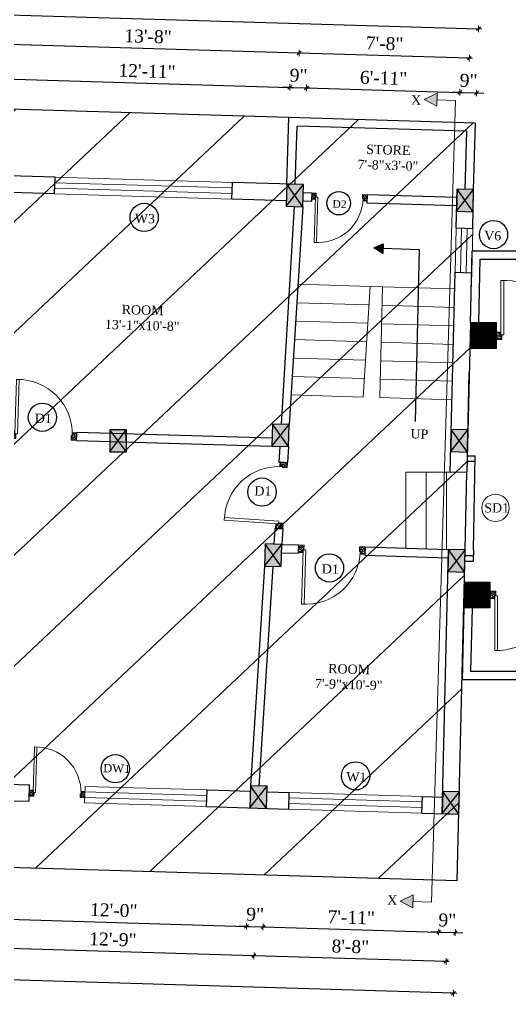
# Model space of a CAD drawing. Header units: inches. Extents: x 4069 to 291496, y -47643 to 12535.
# Drawn here: x 139579 to 139845, y -22141 to -21613 of the extents above; entities that cross this region are included whole.
import ezdxf

# ---------------------------------------------------------------- set-up
doc = ezdxf.new("R2010")
doc.units = ezdxf.units.IN
doc.header["$LTSCALE"] = 5
doc.header["$MEASUREMENT"] = 0
for name, color, linetype, lineweight in [('A-WALL', 7, 'Continuous', 9), ('Dimension', 7, 'Continuous', 18), ('DOOR', 62, 'Continuous', 0), ('Dw', 2, 'Continuous', 18), ('tefriş', 30, 'Continuous', 9)]:
    doc.layers.add(name, color=color, linetype=linetype, lineweight=lineweight)
doc.layers.add('dim line', color=7, linetype='Continuous', lineweight=15, true_color=0xfab2b2)
doc.layers.add('TEXT', color=6, linetype='Continuous')
doc.layers.add('WALL', color=7, linetype='Continuous')
doc.styles.add('ordinary', font='times.ttf')
doc.dimstyles.new('Copy of 96', dxfattribs={"dimtxt": 7, "dimasz": 4, "dimexe": 0.5, "dimexo": 0.5, "dimgap": 3, "dimtad": 1, "dimdec": 1, "dimzin": 11, "dimdsep": 46, "dimlunit": 4, "dimtxsty": 'ordinary', "dimblk": 'OBLIQUE', "dimcen": 0.09, "dimse1": 1, "dimse2": 1, "dimclrt": 6, "dimazin": 0, "dimtfac": 1, "dimtdec": 1, "dimtix": 1, "dimtmove": 2, "dimatfit": 3, "dimldrblk": 'leader', "dimfxl": 0.5, "dimfxlon": 1, "dimtolj": 1, "dimtzin": 0, "dimarcsym": 0})

# ---------------------------------------------------------------- blocks, each defined once
blk = doc.blocks.new('C1a')
at = {"color": 1, "ltscale": 5}
for p, q in [((18657.75, 4625.76), (18648.75, 4625.76)), ((18648.75, 4625.76), (18648.82, 4613.76)), ((18657.82, 4613.76), (18657.75, 4625.76)), ((18648.82, 4613.76), (18657.82, 4613.76))]:
    blk.add_line(p, q, dxfattribs=at)
blk = doc.blocks.new('A$C27B36B59')
at = {"layer": 'DOOR'}
for p, q in [((0, 4), (0, 0)), ((2.5, 4), (0, 4)), ((0, 0), (3, 0)), ((2.5, 2.5), (2.5, 4)), ((3, 2.5), (2.5, 2.5)), ((3, 0), (3, 2.5))]:
    blk.add_line(p, q, dxfattribs=at)
for centre, radius, start, end in [((-1.4, -0.54), 4.75, 22.1411, 72.838), ((1.34, 2.09), 1.64, 45.138, 144.8948), ((2.21, 0.3), 2.49, 83.3149, 152.658), ((0.13, 0.37), 2.05, 349.4875, 93.6805), ((1.96, -0.47), 2.01, 58.7447, 166.495), ((-0.06, 0.32), 1.13, 343.542, 86.947), ((2.08, -0.4), 1.17, 38.2816, 160.1519)]:
    blk.add_arc(centre, radius, start, end, dxfattribs=at)
blk = doc.blocks.new('D2')
at = {"layer": 'DOOR'}
for p, q in [((74473.95, 24047.59), (74473.95, 24018.09)), ((74473.95, 24047.59), (74475.45, 24047.59)), ((74475.45, 24047.59), (74475.45, 24018.13))]:
    blk.add_line(p, q, dxfattribs=at)
blk.add_arc((74473.95, 24047.59), 29.5, 180, 272.9146, dxfattribs=at)
at = {"layer": 'DOOR', "xscale": -1, "rotation": 180}
blk.add_blockref('A$C27B36B59', (74441.95, 24050.09), dxfattribs=at)
at = {"layer": 'DOOR', "rotation": 180}
blk.add_blockref('A$C27B36B59', (74477.95, 24050.09), dxfattribs=at)
blk = doc.blocks.new('x-x')
at = {"ltscale": 5}
for points in [[(11364.03, -701.52), (11364.03, -694.51), (11357.15, -698.09)], [(11364.03, -1135.52), (11364.03, -1128.51), (11357.15, -1132.09)]]:
    blk.add_hatch(color=256, dxfattribs=at).paths.add_polyline_path(points)
for p, q in [((11364.03, -694.51), (11357.15, -698.09)), ((11364.03, -701.52), (11364.03, -694.51)), ((11357.15, -698.09), (11364.03, -701.52)), ((11374.13, -698.09), (11364.03, -698.09)), ((11374.13, -698.09), (11374.13, -1132.09)), ((11364.03, -1128.51), (11357.15, -1132.09)), ((11364.03, -1135.52), (11364.03, -1128.51)), ((11357.15, -1132.09), (11364.03, -1135.52)), ((11374.13, -1132.09), (11364.03, -1132.09))]:
    blk.add_line(p, q, dxfattribs=at)
at = {"layer": 'A-WALL', "color": 1, "ltscale": 5}
blk.add_line((11374.13, -1120.09), (11374.13, -1132.09), dxfattribs=at)
at = {"layer": 'TEXT', "style": 'ordinary'}
for p in [(11350.08, -700.97), (11350.08, -1134.1)]:
    blk.add_text('X', height=5, dxfattribs=at).set_placement(p)
blk = doc.blocks.new('oblique')
at = {"color": 0, "lineweight": -2}
blk.add_line((0.25, 0.25), (-0.25, -0.25), dxfattribs=at)
at = {"layer": 'dim line', "lineweight": 9}
for p, q in [((-0.4375, 0), (0.4375, 0)), ((0, 0.4375), (0, -0.4375))]:
    blk.add_line(p, q, dxfattribs=at)
blk = doc.blocks.new('*D4064')
at = {"layer": 'A-WALL', "color": 0, "lineweight": -2, "ltscale": 50, "transparency": 16777216}
blk.add_line((139810.05, -22122.27), (139706.1, -22119.16), dxfattribs=at)
at = {"layer": 'Defpoints', "color": 0, "ltscale": 50, "transparency": 16777216}
for p in [(139708.49, -22039.27), (139812.44, -22042.38), (139706.1, -22119.16)]:
    blk.add_point(p, dxfattribs=at)
at = {"layer": 'A-WALL', "color": 0, "lineweight": -2, "ltscale": 50, "transparency": 16777216, "xscale": 4, "yscale": 4, "zscale": 4}
for p, rotation in [((139706.1, -22119.16), 178.2899854281303), ((139810.05, -22122.27), 358.2899854281304)]:
    blk.add_blockref('oblique', p, dxfattribs=dict(at, rotation=rotation))
at = {"layer": 'A-WALL', "color": 6, "ltscale": 50, "transparency": 16777216, "insert": (139758.27, -22114.16), "char_height": 7, "attachment_point": 5, "rotation": 358.29, "style": 'ordinary'}
blk.add_mtext('\\A1;8\'-8"', dxfattribs=at)
blk = doc.blocks.new('_OBLIQUE')
at = {"color": 0, "linetype": 'ByBlock'}
blk.add_line((-0.5, -0.5), (0.5, 0.5), dxfattribs=at)
blk = doc.blocks.new('leader')
at = {"layer": 'Dimension'}
for p, q in [((0, -4.33), (0, 4.33)), ((-4.42, 0), (4.42, 0))]:
    blk.add_line(p, q, dxfattribs=at)
blk = doc.blocks.new('*D4065')
at = {"layer": 'A-WALL', "color": 0, "lineweight": -2, "ltscale": 50, "transparency": 16777216}
blk.add_line((139706.1, -22119.16), (139553.17, -22114.6), dxfattribs=at)
at = {"layer": 'Defpoints', "color": 0, "ltscale": 50, "transparency": 16777216}
for p in [(139555.55, -22034.71), (139708.49, -22039.27), (139553.17, -22114.6)]:
    blk.add_point(p, dxfattribs=at)
at = {"layer": 'A-WALL', "color": 0, "lineweight": -2, "ltscale": 50, "transparency": 16777216, "xscale": 4, "yscale": 4, "zscale": 4}
for p, rotation in [((139553.17, -22114.6), 178.2899854281156), ((139706.1, -22119.16), 358.2899854281156)]:
    blk.add_blockref('oblique', p, dxfattribs=dict(at, rotation=rotation))
at = {"layer": 'A-WALL', "color": 6, "ltscale": 50, "transparency": 16777216, "insert": (139629.83, -22110.31), "char_height": 7, "attachment_point": 5, "rotation": 358.29, "style": 'ordinary'}
blk.add_mtext('\\A1;12\'-9"', dxfattribs=at)
blk = doc.blocks.new('*D4068')
at = {"layer": 'A-WALL', "color": 0, "lineweight": -2, "ltscale": 50, "transparency": 16777216}
blk.add_line((139814.04, -22139.42), (139241.3, -22122.32), dxfattribs=at)
at = {"layer": 'Defpoints', "color": 0, "ltscale": 50, "transparency": 16777216}
for p in [(139244.19, -22025.41), (139816.94, -22042.51), (139241.3, -22122.32)]:
    blk.add_point(p, dxfattribs=at)
at = {"layer": 'A-WALL', "color": 0, "lineweight": -2, "ltscale": 50, "transparency": 16777216, "xscale": 4, "yscale": 4, "zscale": 4}
for p, rotation in [((139241.3, -22122.32), 178.2899854281156), ((139814.04, -22139.42), 358.2899854281156)]:
    blk.add_blockref('oblique', p, dxfattribs=dict(at, rotation=rotation))
at = {"layer": 'A-WALL', "color": 6, "ltscale": 50, "transparency": 16777216, "insert": (139527.87, -22124.3), "char_height": 7, "attachment_point": 5, "rotation": 358.29, "style": 'ordinary'}
blk.add_mtext('\\A1;47\'-9"', dxfattribs=at)
blk = doc.blocks.new('*D4080')
at = {"layer": 'A-WALL', "color": 0, "lineweight": -2, "ltscale": 50, "transparency": 16777216}
blk.add_line((139570.62, -21644.61), (139725.55, -21649.24), dxfattribs=at)
at = {"layer": 'Defpoints', "color": 0, "ltscale": 50, "transparency": 16777216}
for p in [(139725.55, -21649.24), (139569.06, -21696.96), (139723.99, -21701.58)]:
    blk.add_point(p, dxfattribs=at)
at = {"layer": 'A-WALL', "color": 0, "lineweight": -2, "ltscale": 50, "transparency": 16777216, "xscale": 4, "yscale": 4, "zscale": 4}
for p, rotation in [((139570.62, -21644.61), 178.2899854281156), ((139725.55, -21649.24), 358.2899854281156)]:
    blk.add_blockref('oblique', p, dxfattribs=dict(at, rotation=rotation))
at = {"layer": 'A-WALL', "color": 6, "ltscale": 50, "transparency": 16777216, "insert": (139648.28, -21640.43), "char_height": 7, "attachment_point": 5, "rotation": 358.29, "style": 'ordinary'}
blk.add_mtext('\\A1;12\'-11"', dxfattribs=at)
blk = doc.blocks.new('*D4081')
at = {"layer": 'A-WALL', "color": 0, "lineweight": -2, "ltscale": 50, "transparency": 16777216}
for p, q in [((139725.55, -21649.24), (139721.55, -21649.12)), ((139725.55, -21649.24), (139734.55, -21649.5)), ((139734.55, -21649.5), (139738.55, -21649.62))]:
    blk.add_line(p, q, dxfattribs=at)
at = {"layer": 'Defpoints', "color": 0, "ltscale": 50, "transparency": 16777216}
for p in [(139734.55, -21649.5), (139723.99, -21701.58), (139732.99, -21701.85)]:
    blk.add_point(p, dxfattribs=at)
at = {"layer": 'A-WALL', "color": 0, "lineweight": -2, "ltscale": 50, "transparency": 16777216, "xscale": 4, "yscale": 4, "zscale": 4}
for p, rotation in [((139725.55, -21649.24), 358.2899854281156), ((139734.55, -21649.5), 178.2899854281156)]:
    blk.add_blockref('oblique', p, dxfattribs=dict(at, rotation=rotation))
at = {"layer": 'A-WALL', "color": 6, "ltscale": 50, "transparency": 16777216, "insert": (139730.25, -21642.8), "char_height": 7, "attachment_point": 5, "rotation": 358.29, "style": 'ordinary'}
blk.add_mtext('\\A1;9"', dxfattribs=at)
blk = doc.blocks.new('*D4082')
at = {"layer": 'A-WALL', "color": 0, "lineweight": -2, "ltscale": 50, "transparency": 16777216}
blk.add_line((139734.55, -21649.5), (139817.51, -21651.98), dxfattribs=at)
at = {"layer": 'Defpoints', "color": 0, "ltscale": 50, "transparency": 16777216}
for p in [(139817.51, -21651.98), (139732.99, -21701.85), (139815.95, -21704.33)]:
    blk.add_point(p, dxfattribs=at)
at = {"layer": 'A-WALL', "color": 0, "lineweight": -2, "ltscale": 50, "transparency": 16777216, "xscale": 4, "yscale": 4, "zscale": 4}
for p, rotation in [((139734.55, -21649.5), 178.2899854281156), ((139817.51, -21651.98), 358.2899854281156)]:
    blk.add_blockref('oblique', p, dxfattribs=dict(at, rotation=rotation))
at = {"layer": 'A-WALL', "color": 6, "ltscale": 50, "transparency": 16777216, "insert": (139776.23, -21644.18), "char_height": 7, "attachment_point": 5, "rotation": 358.29, "style": 'ordinary'}
blk.add_mtext('\\A1;6\'-11"', dxfattribs=at)
blk = doc.blocks.new('*D4083')
at = {"layer": 'A-WALL', "color": 0, "lineweight": -2, "ltscale": 50, "transparency": 16777216}
for p, q in [((139817.51, -21651.98), (139813.51, -21651.86)), ((139817.51, -21651.98), (139826.51, -21652.25)), ((139826.51, -21652.25), (139830.51, -21652.37))]:
    blk.add_line(p, q, dxfattribs=at)
at = {"layer": 'Defpoints', "color": 0, "ltscale": 50, "transparency": 16777216}
for p in [(139826.51, -21652.25), (139815.95, -21704.33), (139824.95, -21704.6)]:
    blk.add_point(p, dxfattribs=at)
at = {"layer": 'A-WALL', "color": 0, "lineweight": -2, "ltscale": 50, "transparency": 16777216, "xscale": 4, "yscale": 4, "zscale": 4}
for p, rotation in [((139817.51, -21651.98), 358.2899854281156), ((139826.51, -21652.25), 178.2899854281156)]:
    blk.add_blockref('oblique', p, dxfattribs=dict(at, rotation=rotation))
at = {"layer": 'A-WALL', "color": 6, "ltscale": 50, "transparency": 16777216, "insert": (139822.21, -21645.55), "char_height": 7, "attachment_point": 5, "rotation": 358.29, "style": 'ordinary'}
blk.add_mtext('\\A1;9"', dxfattribs=at)
blk = doc.blocks.new('*D4084')
at = {"layer": 'A-WALL', "color": 0, "lineweight": -2, "ltscale": 50, "transparency": 16777216}
blk.add_line((139822.57, -21633.45), (139730.61, -21630.7), dxfattribs=at)
at = {"layer": 'Defpoints', "color": 0, "ltscale": 50, "transparency": 16777216}
for p in [(139730.61, -21630.7), (139728.49, -21701.72), (139820.45, -21704.46)]:
    blk.add_point(p, dxfattribs=at)
at = {"layer": 'A-WALL', "color": 0, "lineweight": -2, "ltscale": 50, "transparency": 16777216, "xscale": 4, "yscale": 4, "zscale": 4}
for p, rotation in [((139730.61, -21630.7), 178.2899854281298), ((139822.57, -21633.45), 358.2899854281299)]:
    blk.add_blockref('oblique', p, dxfattribs=dict(at, rotation=rotation))
at = {"layer": 'A-WALL', "color": 6, "ltscale": 50, "transparency": 16777216, "insert": (139776.78, -21625.51), "char_height": 7, "attachment_point": 5, "rotation": 358.29, "style": 'ordinary'}
blk.add_mtext('\\A1;7\'-8"', dxfattribs=at)
blk = doc.blocks.new('*D4085')
at = {"layer": 'A-WALL', "color": 0, "lineweight": -2, "ltscale": 50, "transparency": 16777216}
blk.add_line((139730.61, -21630.7), (139566.68, -21625.81), dxfattribs=at)
at = {"layer": 'Defpoints', "color": 0, "ltscale": 50, "transparency": 16777216}
for p in [(139566.68, -21625.81), (139564.56, -21696.82), (139728.49, -21701.72)]:
    blk.add_point(p, dxfattribs=at)
at = {"layer": 'A-WALL', "color": 0, "lineweight": -2, "ltscale": 50, "transparency": 16777216, "xscale": 4, "yscale": 4, "zscale": 4}
for p, rotation in [((139566.68, -21625.81), 178.2899854281156), ((139730.61, -21630.7), 358.2899854281156)]:
    blk.add_blockref('oblique', p, dxfattribs=dict(at, rotation=rotation))
at = {"layer": 'A-WALL', "color": 6, "ltscale": 50, "transparency": 16777216, "insert": (139648.84, -21621.7), "char_height": 7, "attachment_point": 5, "rotation": 358.29, "style": 'ordinary'}
blk.add_mtext('\\A1;13\'-8"', dxfattribs=at)
blk = doc.blocks.new('*D4087')
at = {"layer": 'A-WALL', "color": 0, "lineweight": -2, "ltscale": 50, "transparency": 16777216}
blk.add_line((139448.71, -21606.26), (139827.54, -21617.57), dxfattribs=at)
at = {"layer": 'Defpoints', "color": 0, "ltscale": 50, "transparency": 16777216}
for p in [(139827.54, -21617.57), (139446.11, -21693.29), (139824.95, -21704.6)]:
    blk.add_point(p, dxfattribs=at)
at = {"layer": 'A-WALL', "color": 0, "lineweight": -2, "ltscale": 50, "transparency": 16777216, "xscale": 4, "yscale": 4, "zscale": 4}
for p, rotation in [((139448.71, -21606.26), 178.2899854281156), ((139827.54, -21617.57), 358.2899854281156)]:
    blk.add_blockref('oblique', p, dxfattribs=dict(at, rotation=rotation))
at = {"layer": 'A-WALL', "color": 6, "ltscale": 50, "transparency": 16777216, "insert": (139638.32, -21605.35), "char_height": 7, "attachment_point": 5, "rotation": 358.29, "style": 'ordinary'}
blk.add_mtext('\\A1;31\'-7"', dxfattribs=at)
blk = doc.blocks.new('*D4093')
at = {"layer": 'A-WALL', "color": 0, "lineweight": -2, "ltscale": 50, "transparency": 16777216}
blk.add_line((139558.14, -22098.94), (139702.07, -22103.24), dxfattribs=at)
at = {"layer": 'Defpoints', "color": 0, "ltscale": 50, "transparency": 16777216}
for p in [(139560.05, -22034.84), (139703.99, -22039.14), (139702.07, -22103.24)]:
    blk.add_point(p, dxfattribs=at)
at = {"layer": 'A-WALL', "color": 0, "lineweight": -2, "ltscale": 50, "transparency": 16777216, "xscale": 4, "yscale": 4, "zscale": 4}
for p, rotation in [((139558.14, -22098.94), 178.2899854281156), ((139702.07, -22103.24), 358.2899854281156)]:
    blk.add_blockref('oblique', p, dxfattribs=dict(at, rotation=rotation))
at = {"layer": 'A-WALL', "color": 6, "ltscale": 50, "transparency": 16777216, "insert": (139630.3, -22094.53), "char_height": 7, "attachment_point": 5, "rotation": 358.29, "style": 'ordinary'}
blk.add_mtext('\\A1;12\'-0"', dxfattribs=at)
blk = doc.blocks.new('*D4094')
at = {"layer": 'A-WALL', "color": 0, "lineweight": -2, "ltscale": 50, "transparency": 16777216}
for p, q in [((139702.07, -22103.24), (139698.08, -22103.12)), ((139702.07, -22103.24), (139711.07, -22103.5)), ((139711.07, -22103.5), (139715.07, -22103.62))]:
    blk.add_line(p, q, dxfattribs=at)
at = {"layer": 'Defpoints', "color": 0, "ltscale": 50, "transparency": 16777216}
for p in [(139703.99, -22039.14), (139712.98, -22039.41), (139711.07, -22103.5)]:
    blk.add_point(p, dxfattribs=at)
at = {"layer": 'A-WALL', "color": 0, "lineweight": -2, "ltscale": 50, "transparency": 16777216, "xscale": 4, "yscale": 4, "zscale": 4}
for p, rotation in [((139702.07, -22103.24), 358.2899854281156), ((139711.07, -22103.5), 178.2899854281156)]:
    blk.add_blockref('oblique', p, dxfattribs=dict(at, rotation=rotation))
at = {"layer": 'A-WALL', "color": 6, "ltscale": 50, "transparency": 16777216, "insert": (139706.77, -22096.8), "char_height": 7, "attachment_point": 5, "rotation": 358.29, "style": 'ordinary'}
blk.add_mtext('\\A1;9"', dxfattribs=at)
blk = doc.blocks.new('*D4095')
at = {"layer": 'A-WALL', "color": 0, "lineweight": -2, "ltscale": 50, "transparency": 16777216}
blk.add_line((139711.07, -22103.5), (139806.03, -22106.34), dxfattribs=at)
at = {"layer": 'Defpoints', "color": 0, "ltscale": 50, "transparency": 16777216}
for p in [(139712.98, -22039.41), (139807.94, -22042.24), (139806.03, -22106.34)]:
    blk.add_point(p, dxfattribs=at)
at = {"layer": 'A-WALL', "color": 0, "lineweight": -2, "ltscale": 50, "transparency": 16777216, "xscale": 4, "yscale": 4, "zscale": 4}
for p, rotation in [((139711.07, -22103.5), 178.2899854281156), ((139806.03, -22106.34), 358.2899854281156)]:
    blk.add_blockref('oblique', p, dxfattribs=dict(at, rotation=rotation))
at = {"layer": 'A-WALL', "color": 6, "ltscale": 50, "transparency": 16777216, "insert": (139758.74, -22098.35), "char_height": 7, "attachment_point": 5, "rotation": 358.29, "style": 'ordinary'}
blk.add_mtext('\\A1;7\'-11"', dxfattribs=at)
blk = doc.blocks.new('*D4096')
at = {"layer": 'A-WALL', "color": 0, "lineweight": -2, "ltscale": 50, "transparency": 16777216}
for p, q in [((139806.03, -22106.34), (139802.03, -22106.22)), ((139806.03, -22106.34), (139815.02, -22106.61)), ((139815.02, -22106.61), (139819.02, -22106.73))]:
    blk.add_line(p, q, dxfattribs=at)
at = {"layer": 'Defpoints', "color": 0, "ltscale": 50, "transparency": 16777216}
for p in [(139807.94, -22042.24), (139816.94, -22042.51), (139815.02, -22106.61)]:
    blk.add_point(p, dxfattribs=at)
at = {"layer": 'A-WALL', "color": 0, "lineweight": -2, "ltscale": 50, "transparency": 16777216, "xscale": 4, "yscale": 4, "zscale": 4}
for p, rotation in [((139806.03, -22106.34), 358.2899854281156), ((139815.02, -22106.61), 178.2899854281156)]:
    blk.add_blockref('oblique', p, dxfattribs=dict(at, rotation=rotation))
at = {"layer": 'A-WALL', "color": 6, "ltscale": 50, "transparency": 16777216, "insert": (139810.72, -22099.91), "char_height": 7, "attachment_point": 5, "rotation": 358.29, "style": 'ordinary'}
blk.add_mtext('\\A1;9"', dxfattribs=at)

msp = doc.modelspace()

# ---------------------------------------------------------------- hatches: boundary and pattern name
at = {"layer": 'A-WALL', "ltscale": 5}
h = msp.add_hatch(dxfattribs=at)
h.set_pattern_fill('ANSI31', color=256)
h.set_pattern_definition([(45, (115401.16021, -23429.35698), (-0.08838834765, 0.08838834765), [])])
h.paths.add_polyline_path([(139823.23823, -21790.63583), (139837.23823, -21790.63583), (139837.23823, -21776.63583), (139823.23823, -21776.63583)])
h = msp.add_hatch(dxfattribs=at)
h.set_pattern_fill('ANSI31', color=256)
h.set_pattern_definition([(45, (115288.2145, -23420.6393), (-0.08838834765, 0.08838834765), [])])
h.paths.add_polyline_path([(139819.91363, -21916.91816), (139819.91363, -21930.91816), (139833.91363, -21930.91816), (139833.91363, -21916.91816)])
at = {"layer": 'WALL', "linetype": 'ByBlock', "ltscale": 5, "true_color": 0xf8991e}
h = msp.add_hatch(dxfattribs=at)
h.set_pattern_fill('ANSI31', color=30, scale=350, angle=-1.7100146)
h.set_pattern_definition([(43.29, (131215.957, -19199.53), (-29.99899, 31.8453), [])])
h.paths.add_polyline_path([(139222.6859, -22060.78507), (139467.62073, -21657.91475), (139825.90908, -21668.61118), (139816.08424, -22078.50054)])
h = msp.add_hatch(color=30, dxfattribs=at)
h.dxf.hatch_style = 1
h.paths.add_polyline_path([(139728.30931, -21707.71612), (139723.63227, -21713.57917), (139732.62826, -21713.84774)])
h.paths.add_polyline_path([(139732.62826, -21713.84774), (139732.98636, -21701.85308), (139728.30931, -21707.71612)])
h.paths.add_polyline_path([(139728.30931, -21707.71612), (139732.98636, -21701.85308), (139723.99036, -21701.58451)])
h.paths.add_polyline_path([(139723.99036, -21701.58451), (139723.63227, -21713.57917), (139728.30931, -21707.71612)])
h = msp.add_hatch(color=30, dxfattribs=at)
h.dxf.hatch_style = 1
h.paths.add_polyline_path([(139824.66115, -21716.59531), (139820.30523, -21710.46259), (139815.66499, -21716.32673)])
h.paths.add_polyline_path([(139824.66115, -21716.59531), (139824.94547, -21704.59845), (139820.30523, -21710.46259)])
h.paths.add_polyline_path([(139824.94547, -21704.59845), (139815.94931, -21704.32988), (139820.30523, -21710.46259)])
h.paths.add_polyline_path([(139820.30523, -21710.46259), (139815.94931, -21704.32988), (139815.66499, -21716.32673)])
at = {"layer": 'WALL', "linetype": 'ByBlock', "ltscale": 5}
msp.add_hatch(color=2, dxfattribs=at).paths.add_polyline_path([(139771.01206, -21736.16812), (139775.94274, -21733.91166), (139775.78613, -21739.15757)])
at = {"layer": 'WALL', "linetype": 'ByBlock', "ltscale": 5, "true_color": 0xf8991e}
h = msp.add_hatch(color=30, dxfattribs=at)
h.dxf.hatch_style = 1
h.paths.add_polyline_path([(139720.47548, -21837.54017), (139715.79844, -21843.40321), (139724.79443, -21843.67178)])
h.paths.add_polyline_path([(139724.79443, -21843.67178), (139725.15252, -21831.67713), (139720.47548, -21837.54017)])
h.paths.add_polyline_path([(139720.47548, -21837.54017), (139725.15252, -21831.67713), (139716.15653, -21831.40856)])
h.paths.add_polyline_path([(139716.15653, -21831.40856), (139715.79844, -21843.40321), (139720.47548, -21837.54017)])
h = msp.add_hatch(color=30, dxfattribs=at)
h.dxf.hatch_style = 1
h.paths.add_polyline_path([(139637.17252, -21846.50996), (139632.63553, -21840.50996), (139628.17235, -21846.50996)])
h.paths.add_polyline_path([(139637.17252, -21846.50996), (139637.09871, -21834.50996), (139632.63553, -21840.50996)])
h.paths.add_polyline_path([(139637.09871, -21834.50996), (139628.09854, -21834.50996), (139632.63553, -21840.50996)])
h.paths.add_polyline_path([(139632.63553, -21840.50996), (139628.09854, -21834.50996), (139628.17235, -21846.50996)])
h = msp.add_hatch(color=30, dxfattribs=at)
h.dxf.hatch_style = 1
h.paths.add_polyline_path([(139821.58104, -21846.56127), (139817.22512, -21840.42856), (139812.58488, -21846.2927)])
h.paths.add_polyline_path([(139821.58104, -21846.56127), (139821.86536, -21834.56442), (139817.22512, -21840.42856)])
h.paths.add_polyline_path([(139821.86536, -21834.56442), (139812.8692, -21834.29584), (139817.22512, -21840.42856)])
h.paths.add_polyline_path([(139817.22512, -21840.42856), (139812.8692, -21834.29584), (139812.58488, -21846.2927)])
h = msp.add_hatch(color=30, dxfattribs=at)
h.dxf.hatch_style = 1
h.paths.add_polyline_path([(139716.55856, -21902.45219), (139711.88152, -21908.31524), (139720.87751, -21908.58381)])
h.paths.add_polyline_path([(139720.87751, -21908.58381), (139721.23561, -21896.58915), (139716.55856, -21902.45219)])
h.paths.add_polyline_path([(139716.55856, -21902.45219), (139721.23561, -21896.58915), (139712.23961, -21896.32058)])
h.paths.add_polyline_path([(139712.23961, -21896.32058), (139711.88152, -21908.31524), (139716.55856, -21902.45219)])
h = msp.add_hatch(color=30, dxfattribs=at)
h.dxf.hatch_style = 1
h.paths.add_polyline_path([(139820.04099, -21911.54426), (139815.68507, -21905.41154), (139811.04483, -21911.27568)])
h.paths.add_polyline_path([(139820.04099, -21911.54426), (139820.32531, -21899.5474), (139815.68507, -21905.41154)])
h.paths.add_polyline_path([(139820.32531, -21899.5474), (139811.32915, -21899.27883), (139815.68507, -21905.41154)])
h.paths.add_polyline_path([(139815.68507, -21905.41154), (139811.32915, -21899.27883), (139811.04483, -21911.27568)])
h = msp.add_hatch(color=30, dxfattribs=at)
h.dxf.hatch_style = 1
h.paths.add_polyline_path([(139708.66447, -22033.27489), (139703.98743, -22039.13793), (139712.98342, -22039.4065)])
h.paths.add_polyline_path([(139712.98342, -22039.4065), (139713.34151, -22027.41184), (139708.66447, -22033.27489)])
h.paths.add_polyline_path([(139708.66447, -22033.27489), (139713.34151, -22027.41184), (139704.34552, -22027.14327)])
h.paths.add_polyline_path([(139704.34552, -22027.14327), (139703.98743, -22039.13793), (139708.66447, -22033.27489)])
h = msp.add_hatch(color=30, dxfattribs=at)
h.dxf.hatch_style = 1
h.paths.add_polyline_path([(139816.93719, -22042.50996), (139812.58127, -22036.37725), (139807.94103, -22042.24139)])
h.paths.add_polyline_path([(139816.93719, -22042.50996), (139817.22151, -22030.5131), (139812.58127, -22036.37725)])
h.paths.add_polyline_path([(139817.22151, -22030.5131), (139808.22534, -22030.24453), (139812.58127, -22036.37725)])
h.paths.add_polyline_path([(139812.58127, -22036.37725), (139808.22534, -22030.24453), (139807.94103, -22042.24139)])

# ---------------------------------------------------------------- linework, layer by layer
at = {"color": 1, "ltscale": 5}
for p, q in [((139723.63227, -21713.57917), (139732.98636, -21701.85308)), ((139732.62826, -21713.84774), (139723.99036, -21701.58451)), ((139815.66499, -21716.32673), (139824.94547, -21704.59845)), ((139824.66115, -21716.59531), (139815.94931, -21704.32988)), ((139729.669, -21765.78248), (139729.33459, -21765.76126)), ((139715.79844, -21843.40321), (139725.15252, -21831.67713)), ((139724.79443, -21843.67178), (139716.15653, -21831.40856)), ((139637.17252, -21846.50996), (139628.09854, -21834.50996)), ((139628.17235, -21846.50996), (139637.09871, -21834.50996)), ((139812.58488, -21846.2927), (139821.86536, -21834.56442)), ((139821.58104, -21846.56127), (139812.8692, -21834.29584)), ((139711.88152, -21908.31524), (139721.23561, -21896.58915)), ((139720.87751, -21908.58381), (139712.23961, -21896.32058)), ((139820.32531, -21899.5474), (139811.04483, -21911.27568)), ((139820.04099, -21911.54426), (139811.32915, -21899.27883)), ((139703.98743, -22039.13793), (139713.34151, -22027.41184)), ((139712.98342, -22039.4065), (139704.34552, -22027.14327)), ((139807.94103, -22042.24139), (139817.22151, -22030.5131)), ((139816.93719, -22042.50996), (139808.22534, -22030.24453))]:
    msp.add_line(p, q, dxfattribs=at)
at = {"layer": 'A-WALL', "lineweight": 30}
for p, q in [((139725.06464, -21665.60054), (139467.62073, -21657.91475)), ((139723.99036, -21701.58451), (139725.06464, -21665.60054)), ((139825.79842, -21668.60788), (139725.06464, -21665.60054)), ((139728.48836, -21701.7188), (139729.42835, -21670.23282)), ((139821.16614, -21672.97159), (139729.42835, -21670.23282)), ((139821.16614, -21672.97159), (139820.22615, -21704.45756)), ((139825.79842, -21668.60788), (139824.72415, -21704.59184)), ((139598.54625, -21697.83947), (139541.69129, -21696.14211)), ((139598.27769, -21706.83546), (139598.54625, -21697.83947)), ((139694.23493, -21709.7002), (139694.5035, -21700.7042)), ((139732.98636, -21701.85308), (139694.5035, -21700.7042)), ((139815.45175, -21725.32438), (139815.94931, -21704.32988)), ((139824.44791, -21725.59295), (139824.94547, -21704.59845)), ((139598.27769, -21706.83546), (139568.79082, -21705.95516)), ((139723.7218, -21710.5805), (139694.23493, -21709.7002)), ((139737.35007, -21706.48536), (139732.85207, -21706.35108)), ((139737.35007, -21706.48536), (139737.21578, -21710.98336)), ((139767.33671, -21707.38059), (139767.20242, -21711.87858)), ((139815.87035, -21708.82952), (139767.33671, -21707.38059)), ((139727.94775, -21713.708), (139720.83704, -21831.54829)), ((139732.62826, -21713.84774), (139725.15252, -21831.67713)), ((139737.21578, -21710.98336), (139732.71779, -21710.84907)), ((139815.73607, -21713.32752), (139767.20242, -21711.87858)), ((139815.45175, -21725.32438), (139824.44791, -21725.59295)), ((139823.23823, -21776.63583), (139824.16251, -21737.63583)), ((139824.16251, -21737.63583), (139887.1245, -21737.63583)), ((139827.73949, -21776.63583), (139828.55712, -21742.13583)), ((139828.55712, -21742.13583), (139891.6245, -21742.13583)), ((139812.31815, -21857.5474), (139814.88312, -21749.3181)), ((139814.88312, -21749.3181), (139823.87928, -21749.58667)), ((139823.66482, -21758.63583), (139823.87928, -21749.58667)), ((139823.23823, -21776.63583), (139821.32068, -21857.5474)), ((139837.23823, -21776.63583), (139823.23823, -21776.63583)), ((139821.58104, -21846.56127), (139822.59988, -21803.5714)), ((139610.23198, -21840.25161), (139610.36626, -21835.75361)), ((139610.36626, -21835.75361), (139715.93272, -21838.90522)), ((139610.23198, -21840.25161), (139715.79844, -21843.40321)), ((139720.11392, -21843.53205), (139719.60171, -21852.02054)), ((139724.79443, -21843.67178), (139724.22368, -21852.15853)), ((139719.60171, -21852.02054), (139724.22368, -21852.15853)), ((139717.43234, -21887.97182), (139716.92012, -21896.46031)), ((139717.43234, -21887.97182), (139721.80636, -21888.1024)), ((139721.80636, -21888.1024), (139721.23561, -21896.58915)), ((139721.23561, -21896.58915), (139730.2316, -21896.85772)), ((139730.2316, -21896.85772), (139730.09731, -21901.35571)), ((139766.21556, -21897.93199), (139766.08128, -21902.42999)), ((139766.21556, -21897.93199), (139811.32915, -21899.27883)), ((139807.94103, -22042.24139), (139811.32915, -21899.27883)), ((139816.08424, -22078.50054), (139820.32531, -21899.5474)), ((139721.10132, -21901.08715), (139730.09731, -21901.35571)), ((139766.08128, -21902.42999), (139811.19486, -21903.77682)), ((139711.88152, -21908.31524), (139704.34552, -22027.14327)), ((139716.3725, -21908.60005), (139708.8365, -22027.42809)), ((139819.58184, -21930.91816), (139818.65757, -21969.91816)), ((139824.0831, -21930.91816), (139823.26548, -21965.41816)), ((140079.19129, -21965.41816), (139823.26548, -21965.41816)), ((140083.69129, -21969.91816), (139818.65757, -21969.91816)), ((139560.32012, -22025.84484), (139584.8093, -22026.57595)), ((139584.54073, -22035.57194), (139584.8093, -22026.57595)), ((139680.49798, -22038.43667), (139680.76655, -22029.44068)), ((139680.76655, -22029.44068), (139704.256, -22030.14194)), ((139713.25199, -22030.41051), (139725.24673, -22030.7686)), ((139724.97816, -22039.76459), (139725.24673, -22030.7686)), ((139527.56611, -22033.871), (139584.54073, -22035.57194)), ((139796.9461, -22041.91314), (139797.21466, -22032.91715)), ((139797.21466, -22032.91715), (139808.15295, -22033.29942)), ((139680.49798, -22038.43667), (139724.97816, -22039.76459)), ((139796.9461, -22041.91314), (139816.93719, -22042.50996)), ((139222.6859, -22060.78507), (139816.08424, -22078.50054))]:
    msp.add_line(p, q, dxfattribs=at)
at = {"layer": 'A-WALL', "ltscale": 5}
for p, q in [((139799.32068, -21857.5474), (139788.32068, -21857.5474)), ((139788.32068, -21857.5474), (139788.32068, -21898.59192)), ((139810.32068, -21857.5474), (139799.32068, -21857.5474)), ((139799.32068, -21857.5474), (139799.32068, -21898.92032)), ((139821.32068, -21857.5474), (139810.32068, -21857.5474)), ((139810.32068, -21857.5474), (139810.32068, -21899.24872)), ((139812.31815, -21857.5474), (139821.32068, -21857.5474))]:
    msp.add_line(p, q, dxfattribs=at)
for points in [[(139823.23823, -21790.63583), (139837.23823, -21790.63583), (139837.23823, -21776.63583), (139823.23823, -21776.63583)], [(139819.91363, -21916.91816), (139833.91363, -21916.91816), (139833.91363, -21930.91816), (139819.91363, -21930.91816)]]:
    msp.add_lwpolyline(points, close=True, dxfattribs=at)
msp.add_circle((139836.79233, -21876.83872), 7.38406, dxfattribs=at)
at = {"layer": 'Dw', "color": 3}
for p, q in [((139598.54625, -21697.83947), (139694.5035, -21700.7042)), ((139598.36721, -21703.8368), (139694.32446, -21706.70153)), ((139598.45673, -21700.83814), (139694.41398, -21703.70287)), ((139598.27769, -21706.83546), (139694.23493, -21709.7002)), ((139814.88246, -21749.34577), (139815.4511, -21725.35205)), ((139817.88162, -21749.41684), (139818.45025, -21725.42313)), ((139820.88078, -21749.48792), (139821.44941, -21725.4942)), ((139823.87993, -21749.559), (139824.44857, -21725.56528)), ((139614.52737, -22036.46717), (139614.79594, -22027.47118)), ((139614.79594, -22027.47118), (139680.76655, -22029.44068)), ((139680.67702, -22032.43934), (139614.70642, -22030.46984)), ((139725.24673, -22030.7686), (139797.21466, -22032.91715)), ((139614.52737, -22036.46717), (139680.49798, -22038.43667)), ((139680.5875, -22035.43801), (139614.61689, -22033.4685)), ((139725.0448, -22036.76513), (139797.01273, -22038.91368)), ((139725.13432, -22033.76647), (139797.10226, -22035.91501)), ((139725.13432, -22033.76647), (139797.10226, -22035.91501)), ((139724.95527, -22039.76391), (139796.92321, -22041.91246))]:
    msp.add_line(p, q, dxfattribs=at)
at = {"layer": 'tefriş', "ltscale": 5}
for p, q in [((139768.95004, -21756.95073), (139729.96741, -21755.78693)), ((139765.14882, -21816.86398), (139768.95004, -21756.95073)), ((139768.95004, -21756.95073), (139775.68725, -21757.15187)), ((139774.26564, -21817.13691), (139775.68725, -21757.15187)), ((139814.66988, -21758.31566), (139775.68725, -21757.15187)), ((139768.31722, -21766.92506), (139729.33459, -21765.76126)), ((139814.43289, -21768.31569), (139775.45025, -21767.1519)), ((139767.68439, -21776.89939), (139728.70176, -21775.73559)), ((139814.19596, -21778.3127), (139775.21333, -21777.1489)), ((139767.05157, -21786.87372), (139728.06893, -21785.70992)), ((139813.95909, -21788.30781), (139774.97645, -21787.14401)), ((139766.41589, -21796.8929), (139727.43326, -21795.7291)), ((139813.72212, -21798.3067), (139774.73949, -21797.14291)), ((139765.78591, -21806.82238), (139726.80328, -21805.65858)), ((139813.4852, -21808.30371), (139774.50256, -21807.13991)), ((139765.14882, -21816.86398), (139726.16619, -21815.70018)), ((139813.24827, -21818.30071), (139774.26564, -21817.13691))]:
    msp.add_line(p, q, dxfattribs=at)
at = {"layer": 'TEXT'}
for centre, radius in [((139751.99857, -21711.93594), 6.36673), ((139646.75036, -21719.63641), 7.64038), ((139835.69267, -21728.91813), 7.64038), ((139591.71154, -21827.77377), 7.64038), ((139710.47474, -21868.22902), 7.64038), ((139746.98374, -21909.28277), 7.64038), ((139631.14178, -22017.9302), 7.64038), ((139761.08345, -22021.80951), 7.64038)]:
    msp.add_circle(centre, radius, dxfattribs=at)
at = {"layer": 'WALL', "color": 2, "linetype": 'ByBlock', "ltscale": 5}
for p, q in [((139771.01206, -21736.16812), (139775.94274, -21733.91166)), ((139775.78613, -21739.15757), (139771.01206, -21736.16812)), ((139775.94274, -21733.91166), (139775.78613, -21739.15757)), ((139775.87104, -21736.31318), (139795.67221, -21736.90433)), ((139793.58371, -21830.06617), (139795.67221, -21736.90433))]:
    msp.add_line(p, q, dxfattribs=at)
at = {"layer": 'WALL', "color": 2, "linetype": 'ByBlock'}
for p, q in [((139821.46288, -21851.5474), (139825.76295, -21851.5474)), ((139821.53397, -21848.5474), (139825.8215, -21848.5474)), ((139824.82404, -21899.65402), (139825.8215, -21848.5474)), ((139820.32531, -21899.5474), (139821.32068, -21857.5474)), ((139824.82657, -21899.5474), (139824.68438, -21905.5474)), ((139820.18311, -21905.5474), (139824.69737, -21905.5474)), ((139820.25421, -21902.5474), (139824.75547, -21902.5474))]:
    msp.add_line(p, q, dxfattribs=at)
at = {"layer": 'WALL', "color": 2, "linetype": 'ByBlock', "ltscale": 5}
for points in [[(139723.63227, -21713.57917), (139732.62826, -21713.84774), (139732.98636, -21701.85308), (139723.99036, -21701.58451)], [(139815.94931, -21704.32988), (139815.66499, -21716.32673), (139824.66115, -21716.59531), (139824.94547, -21704.59845)], [(139715.79844, -21843.40321), (139724.79443, -21843.67178), (139725.15252, -21831.67713), (139716.15653, -21831.40856)], [(139628.09854, -21834.50996), (139628.17235, -21846.50996), (139637.17252, -21846.50996), (139637.09871, -21834.50996)], [(139812.8692, -21834.29584), (139812.58488, -21846.2927), (139821.58104, -21846.56127), (139821.86536, -21834.56442)], [(139711.88152, -21908.31524), (139720.87751, -21908.58381), (139721.23561, -21896.58915), (139712.23961, -21896.32058)], [(139811.32915, -21899.27883), (139811.04483, -21911.27568), (139820.04099, -21911.54426), (139820.32531, -21899.5474)], [(139703.98743, -22039.13793), (139712.98342, -22039.4065), (139713.34151, -22027.41184), (139704.34552, -22027.14327)], [(139808.22534, -22030.24453), (139807.94103, -22042.24139), (139816.93719, -22042.50996), (139817.22151, -22030.5131)]]:
    msp.add_lwpolyline(points, close=True, dxfattribs=at)

# ---------------------------------------------------------------- block references
at = {"layer": 'A-WALL', "color": 1, "rotation": 358.2899854281289}
msp.add_blockref('x-x', (128466.94215, -20619.09042), dxfattribs=at)
at = {"layer": 'WALL', "color": 2, "linetype": 'ByBlock', "ltscale": 5}
for p, rotation in [((121037.47204, -25771.53267), 358.2899854281289), ((121034.39193, -25901.49863), 358.2899854281578), ((121032.85188, -25966.48161), 358.2899854281289), ((121029.74808, -26097.44732), 358.2899854281289)]:
    msp.add_blockref('C1a', p, dxfattribs=dict(at, rotation=rotation))
at = {"layer": 'WALL', "color": 2, "linetype": 'ByBlock', "yscale": 0.8333000000000083, "zscale": 0.8333}
for p, xscale, rotation in [((201174.14718, -43590.50209), -0.8332999999984168, 358.2899854281289), ((202217.50382, -3852.73009), 0.8332999999984168, 178.289985428129)]:
    msp.add_blockref('D2', p, dxfattribs=dict(at, xscale=xscale, rotation=rotation))
at = {"layer": 'WALL', "color": 2, "linetype": 'ByBlock'}
for p, rotation in [((214315.18946, 2264.45208), 180.0000000001832), ((214736.70876, -22.29301), 178.289985428129), ((120723.48548, 54035.77887), 266.1524916298231)]:
    msp.add_blockref('D2', p, dxfattribs=dict(at, rotation=rotation))
at = {"layer": 'WALL', "color": 2, "linetype": 'ByBlock', "ltscale": 5}
msp.add_blockref('C1a', (120979.3533, -26460.26914), dxfattribs=at)
at = {"layer": 'WALL', "color": 2, "linetype": 'ByBlock', "xscale": -1}
for p, rotation in [((213457.33721, -48158.72827), 358.2899854281289), ((214311.86486, -45972.00608), 359.9999999998169)]:
    msp.add_blockref('D2', p, dxfattribs=dict(at, rotation=rotation))

# ---------------------------------------------------------------- texts
at = {"layer": 'TEXT', "style": 'ordinary'}
for s, height, rotation, p in [('D2', 4.1665, 358.2895973, (139748.50903, -21714.38619)), ('W3', 5, 358.2903735, (139641.62817, -21722.54897)), ('V6', 5, 358.2903735, (139830.57048, -21731.83069)), ('D1', 5, 358.2903735, (139587.47193, -21830.71268)), ('UP', 5, 358.2895973, (139790.70348, -21839.13915)), ('D1', 5, 358.2895973, (139706.26909, -21870.02939)), ('D1', 5, 358.2903735, (139742.74414, -21912.22168)), ('DW1', 4.5, 358.2903735, (139624.52157, -22019.80519)), ('W1', 5, 358.2903735, (139755.96126, -22024.72207))]:
    msp.add_text(s, height=height, rotation=rotation, dxfattribs=at).set_placement(p)
msp.add_text('SD1', height=5, dxfattribs=at).set_placement((139830.67481, -21879.28284))
at = {"layer": 'TEXT', "char_height": 5, "attachment_point": 8, "rotation": 358.2895973, "style": 'ordinary'}
for s, insert in [('STORE\\P7\'-8"x3\'-0"', (139778.50274, -21693.95821)), ('ROOM\\P13\'-1"x10\'-8"', (139645.60767, -21780.62832)), ('ROOM\\P7\'-9"x10\'-9"', (139757.28713, -21974.914))]:
    msp.add_mtext_dynamic_manual_height_columns(s, width=101.5687276, gutter_width=1720.71691, heights=[0], dxfattribs=dict(at, insert=insert))

# ---------------------------------------------------------------- dimensions: what is measured, and where the dimension line sits
at = {"layer": 'A-WALL', "ltscale": 50}
for base, p1, p2, angle, picture, middle in [((139827.5436, -21617.5714), (139446.11425, -21693.28873), (139824.94547, -21704.59845), 358.2899854, '*D4087', (139638.32406, -21605.34881)), ((139566.68156, -21625.80775), (139728.48836, -21701.7188), (139564.5614, -21696.82488), 358.2899854, '*D4085', (139648.84081, -21621.69707)), ((139725.55321, -21649.23539), (139569.05939, -21696.95916), (139723.99036, -21701.58451), 178.2899854, '*D4080', (139648.28169, -21640.42562)), ((139734.5492, -21649.50396), (139723.99036, -21701.58451), (139732.98636, -21701.85308), 178.2899854, '*D4081', (139730.24728, -21642.80195)), ((139817.51215, -21651.98076), (139732.98636, -21701.85308), (139815.94931, -21704.32988), 178.2899854, '*D4082', (139776.22645, -21644.18472)), ((139826.50831, -21652.24933), (139815.94931, -21704.32988), (139824.94547, -21704.59845), 178.2899854, '*D4083', (139822.20631, -21645.54732)), ((139241.29921, -22122.32064), (139816.93719, -22042.50996), (139244.19237, -22025.41109), 358.2899854, '*D4068', (139527.86769, -22124.30234)), ((139553.16845, -22114.59847), (139708.48542, -22039.27222), (139555.55356, -22034.70655), 358.2899854, '*D4065', (139629.83045, -22110.31357)), ((139702.07382, -22103.23622), (139560.05156, -22034.84083), (139703.98743, -22039.13793), 358.2899854, '*D4093', (139630.30166, -22094.53003)), ((139711.06981, -22103.50479), (139703.98743, -22039.13793), (139712.98342, -22039.4065), 358.2899854, '*D4094', (139706.76789, -22096.80277)), ((139806.02742, -22106.33968), (139712.98342, -22039.4065), (139807.94103, -22042.24139), 358.2899854, '*D4095', (139758.74469, -22098.3545)), ((139815.02358, -22106.60825), (139807.94103, -22042.24139), (139816.93719, -22042.50996), 358.2899854, '*D4096', (139810.72158, -22099.90623))]:
    dim = msp.add_linear_dim(base=base, p1=p1, p2=p2, angle=angle, dimstyle='Copy of 96', override={"dimdec": 0, "dimblk": 'oblique', "dimtdec": 0, "dimarcsym": 1}, dxfattribs=at)
    dim.commit()
    dim.dimension.update_dxf_attribs({"geometry": picture, "text_midpoint": middle})
for p1, p2, distance, picture, middle in [((139820.44739, -21704.46416), (139728.48836, -21701.7188), -71.04877, '*D4084', (139776.78411, -21625.50662)), ((139812.43911, -22042.37567), (139708.48542, -22039.27222), 79.92751, '*D4064', (139758.27293, -22114.15822))]:
    dim = msp.add_aligned_dim(p1=p1, p2=p2, distance=distance, dimstyle='Copy of 96', override={"dimdec": 0, "dimblk": 'oblique', "dimtdec": 0, "dimarcsym": 1}, dxfattribs=at)
    dim.commit()
    dim.dimension.update_dxf_attribs({"geometry": picture, "text_midpoint": middle})

doc.saveas('drawing.dxf')
